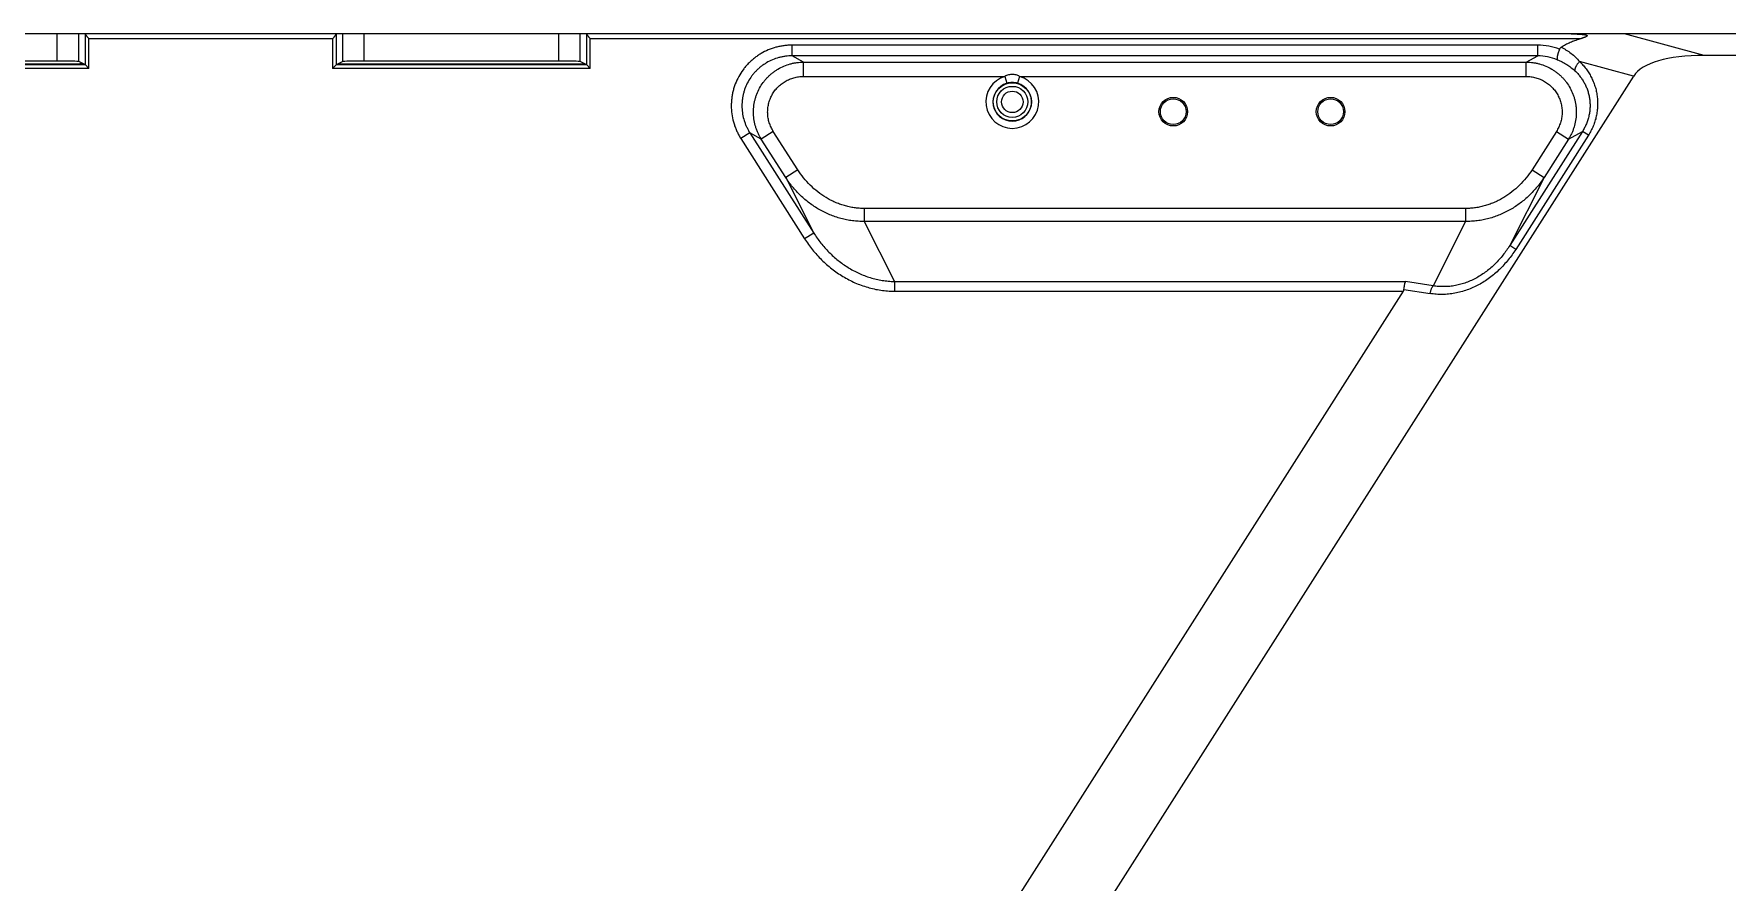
# Model space of a CAD drawing. Header units: millimetres. Extents: x 620 to 19791, y 2539 to 6969.
# Drawn here: x 14756.7 to 14993.4, y 5368 to 5486.6 of the extents above; entities that cross this region are included whole.
import ezdxf

# ---------------------------------------------------------------- set-up
doc = ezdxf.new("R2010")
doc.units = ezdxf.units.MM
doc.layers.add('02___PRT_ALL_AXES', color=7, linetype='Continuous')

# ---------------------------------------------------------------- blocks, each defined once
blk = doc.blocks.new('DTGFH')
at = {"color": 7, "linetype": 'Continuous'}
for p, q in [((9401.05, 4441.2), (8801.05, 4441.2)), ((8934.05, 4437.4), (8934.05, 4441.2)), ((8937.05, 4437.33), (8937.05, 4441.2)), ((8937.98, 4436.87), (8937.98, 4441.16)), ((8973.03, 4441.16), (8973.03, 4436.87)), ((8973.96, 4437.33), (8973.96, 4441.2)), ((8976.96, 4437.4), (8976.96, 4441.2)), ((9004.14, 4437.4), (9004.14, 4441.2)), ((9007.14, 4437.33), (9007.14, 4441.2)), ((9008.06, 4436.87), (9008.06, 4441.16)), ((9164.28, 4438.2), (9153.15, 4441.2)), ((8938.47, 4436.37), (8938.47, 4440.5)), ((8972.53, 4440.5), (8938.47, 4440.5)), ((8972.53, 4440.5), (8972.53, 4436.37)), ((9008.56, 4436.37), (9008.56, 4440.5)), ((9146.91, 4440.5), (9008.56, 4440.5)), ((9036.76, 4438.13), (9036.76, 4439.62)), ((9141, 4439.62), (9036.76, 4439.62)), ((9141, 4438.13), (9141, 4439.62)), ((8938.47, 4436.37), (8897.53, 4436.37)), ((8937.97, 4436.87), (8898.03, 4436.87)), ((8937.8, 4436.95), (8898.2, 4436.95)), ((8934.05, 4437.4), (8901.95, 4437.4)), ((8937.97, 4436.87), (8937.05, 4437.33)), ((8938.47, 4436.37), (8937.98, 4436.87)), ((8973.03, 4436.87), (8972.53, 4436.37)), ((9008.56, 4436.37), (8972.53, 4436.37)), ((8973.96, 4437.33), (8973.03, 4436.87)), ((9008.06, 4436.87), (8973.03, 4436.87)), ((9007.89, 4436.95), (8973.21, 4436.95)), ((9004.14, 4437.4), (8976.96, 4437.4)), ((9008.06, 4436.87), (9007.14, 4437.33)), ((9008.56, 4436.37), (9008.06, 4436.87)), ((9038.35, 4437.25), (9036.76, 4438.13)), ((9141, 4438.13), (9036.76, 4438.13)), ((9038.35, 4435.25), (9038.35, 4437.25)), ((9038.35, 4437.25), (9139.41, 4437.25)), ((9139.41, 4437.25), (9141, 4438.13)), ((9139.41, 4435.25), (9139.41, 4437.25)), ((9154.41, 4435.31), (9146.86, 4437.34)), ((9183.31, 4438.2), (9164.28, 4438.2)), ((9038.35, 4435.25), (9066.52, 4435.25)), ((9154.41, 4435.31), (9065.95, 4296.45)), ((9066.52, 4435.25), (9066.8, 4434.29)), ((9068.57, 4435.25), (9068.3, 4434.29)), ((9068.57, 4435.25), (9139.41, 4435.25)), ((9030.86, 4427.38), (9029.6, 4426.57)), ((9029.6, 4426.57), (9038.52, 4412.57)), ((9030.86, 4427.38), (9039.79, 4413.37)), ((9032.46, 4426.51), (9030.86, 4427.38)), ((9034.14, 4427.58), (9032.46, 4426.51)), ((9037.55, 4422.22), (9034.14, 4427.58)), ((9147.26, 4427.58), (9137.09, 4411.62)), ((9148.09, 4427.05), (9137.92, 4411.09)), ((9143.62, 4427.58), (9140.21, 4422.22)), ((9143.62, 4427.58), (9145.3, 4426.51)), ((9145.3, 4426.51), (9147.26, 4427.58)), ((9148.09, 4427.05), (9147.26, 4427.58)), ((9035.87, 4421.15), (9032.46, 4426.51)), ((9145.3, 4426.51), (9141.89, 4421.15)), ((9037.55, 4422.22), (9035.87, 4421.15)), ((9140.21, 4422.22), (9141.89, 4421.15)), ((9035.87, 4421.15), (9039.79, 4413.37)), ((9141.89, 4421.15), (9137.09, 4411.62)), ((9046.84, 4416.8), (9046.84, 4414.99)), ((9130.92, 4416.8), (9046.84, 4416.8)), ((9046.84, 4414.99), (9051.07, 4406.6)), ((9130.92, 4414.99), (9046.84, 4414.99)), ((9130.92, 4414.99), (9126.39, 4406)), ((9130.92, 4416.8), (9130.92, 4414.99)), ((9039.79, 4413.37), (9038.52, 4412.57)), ((9137.92, 4411.09), (9137.09, 4411.62)), ((9122.21, 4405.24), (9047.39, 4287.8)), ((9051.07, 4406.6), (9051.07, 4405.24)), ((9051.07, 4406.6), (9122.53, 4406.6)), ((9051.07, 4405.24), (9122.21, 4405.24)), ((9122.3, 4405.49), (9125.95, 4404.91)), ((9126.39, 4406), (9122.53, 4406.6))]:
    blk.add_line(p, q, dxfattribs=at)
for centre, radius in [((9067.55, 4431.7), 2.67), ((9067.55, 4431.7), 2.17), ((9067.55, 4431.7), 1.5), ((9090.05, 4430.33), 1.8), ((9112.05, 4430.33), 1.8)]:
    blk.add_circle(centre, radius, dxfattribs=at)
for centre, radius, start, end in [((9141, 4431.08), 8.54, 69.0691, 90.0115), ((9141.01, 4431.08), 7.04, 67.3026, 90.0801), ((9067.55, 4431.7), 3.7, 106.0985, 73.9015), ((9067.55, 4431.7), 2.7, 106.0985, 73.9015)]:
    blk.add_arc(centre, radius, start, end, dxfattribs=at)
at = {"color": 4, "linetype": 'Continuous'}
blk.add_arc((8940.05, 4430.33), 7.25, 110.668, 113.8908, dxfattribs=at)
at = {"color": 7, "linetype": 'Continuous'}
for centre, major_axis, ratio, start_param, end_param in [((8937.96, 4440.5), (0, 0.7), 0.052408, -0.329, 0), ((8973.04, 4440.5), (0, 0.7), 0.052408, 0, 0.329), ((9008.05, 4440.5), (0, 0.7), 0.052408, -0.329, 0), ((8934.05, 4437.32), (3, 0), 0.026186, 0.05236, 1.570796), ((8937.97, 4436.37), (0, 0.5), 0.052408, -0.05236, -0.02618), ((8973.03, 4436.37), (0, 0.5), 0.052408, 0.02618, 0.05236), ((8976.96, 4437.32), (3, 0), 0.026186, 1.570796, 3.089233), ((9004.14, 4437.32), (3, 0), 0.026186, 0.05236, 1.570796), ((9008.06, 4436.37), (0, 0.5), 0.052408, -0.05236, -0.02618), ((9177.64, 4428.2), (-23.56, 6.35), 0.327795, -0.882672, -0.102469), ((9117.32, 4405.24), (4.98, 0.31), 0.294337, -0.211555, -0.049164)]:
    blk.add_ellipse(centre, major_axis=major_axis, ratio=ratio, start_param=start_param, end_param=end_param, dxfattribs=at)
for points, knots in [([(8937.98, 4441.16), (8937.98, 4441.16), (8937.98, 4441.15), (8937.98, 4441.14), (8937.99, 4441.13), (8938, 4441.11), (8938.01, 4441.08), (8938.04, 4441.04), (8938.06, 4441), (8938.1, 4440.95), (8938.16, 4440.88), (8938.23, 4440.79), (8938.31, 4440.69), (8938.39, 4440.6), (8938.45, 4440.53), (8938.47, 4440.5)], [0, 0, 0, 0, 0.013463, 0.028958, 0.046471, 0.065932, 0.110248, 0.160922, 0.216933, 0.277361, 0.408429, 0.549248, 0.696374, 0.84732, 1, 1, 1, 1]), ([(8972.53, 4440.5), (8972.56, 4440.53), (8972.62, 4440.6), (8972.7, 4440.69), (8972.77, 4440.79), (8972.85, 4440.88), (8972.9, 4440.95), (8972.94, 4441), (8972.97, 4441.04), (8972.99, 4441.08), (8973.01, 4441.11), (8973.02, 4441.13), (8973.03, 4441.14), (8973.03, 4441.15), (8973.03, 4441.16), (8973.03, 4441.16)], [0, 0, 0, 0, 0.152678, 0.303619, 0.450743, 0.591561, 0.722626, 0.783052, 0.839064, 0.889738, 0.93406, 0.953523, 0.971039, 0.986537, 1, 1, 1, 1]), ([(9008.06, 4441.16), (9008.06, 4441.16), (9008.07, 4441.15), (9008.07, 4441.14), (9008.08, 4441.13), (9008.09, 4441.11), (9008.1, 4441.08), (9008.13, 4441.04), (9008.15, 4441), (9008.19, 4440.95), (9008.25, 4440.88), (9008.32, 4440.79), (9008.4, 4440.69), (9008.48, 4440.6), (9008.54, 4440.53), (9008.56, 4440.5)], [0, 0, 0, 0, 0.013463, 0.028958, 0.046471, 0.065932, 0.110248, 0.160922, 0.216933, 0.277361, 0.408429, 0.549248, 0.696374, 0.84732, 1, 1, 1, 1]), ([(9145.66, 4441.2), (9145.73, 4441.2), (9145.88, 4441.2), (9146.09, 4441.2), (9146.31, 4441.19), (9146.53, 4441.18), (9146.71, 4441.18), (9146.85, 4441.17), (9146.96, 4441.16), (9147.07, 4441.15), (9147.17, 4441.14), (9147.28, 4441.13), (9147.37, 4441.12), (9147.44, 4441.11), (9147.49, 4441.11), (9147.55, 4441.1), (9147.6, 4441.09), (9147.65, 4441.08), (9147.7, 4441.06), (9147.75, 4441.05), (9147.79, 4441.04), (9147.82, 4441.02), (9147.84, 4441.01), (9147.87, 4441), (9147.88, 4440.99), (9147.9, 4440.97), (9147.9, 4440.96), (9147.91, 4440.95), (9147.91, 4440.94), (9147.91, 4440.92), (9147.9, 4440.91), (9147.89, 4440.9), (9147.88, 4440.88), (9147.87, 4440.87), (9147.85, 4440.85), (9147.83, 4440.84), (9147.81, 4440.82), (9147.78, 4440.81), (9147.74, 4440.78), (9147.69, 4440.76), (9147.64, 4440.74), (9147.59, 4440.72), (9147.54, 4440.7), (9147.48, 4440.68), (9147.42, 4440.66), (9147.33, 4440.63), (9147.22, 4440.59), (9147.12, 4440.56), (9147.01, 4440.53), (9146.94, 4440.51), (9146.91, 4440.5)], [0, 0, 0, 0, 0.063465, 0.126894, 0.190278, 0.253601, 0.316845, 0.348428, 0.379977, 0.411485, 0.442942, 0.474332, 0.505634, 0.521242, 0.536813, 0.552339, 0.567809, 0.583204, 0.598501, 0.613658, 0.628604, 0.63596, 0.643205, 0.650296, 0.657173, 0.663766, 0.666958, 0.670096, 0.673224, 0.67639, 0.68298, 0.686441, 0.68999, 0.697295, 0.704799, 0.712435, 0.72016, 0.72795, 0.743658, 0.75948, 0.775375, 0.791319, 0.807298, 0.823303, 0.839327, 0.871415, 0.903539, 0.935683, 0.967839, 1, 1, 1, 1]), ([(9036.76, 4439.62), (9036.57, 4439.62), (9036.19, 4439.61), (9035.62, 4439.55), (9035.06, 4439.46), (9034.33, 4439.29), (9033.43, 4438.98), (9032.58, 4438.55), (9031.94, 4438.15), (9031.49, 4437.81), (9031.05, 4437.44), (9030.64, 4437.05), (9030.26, 4436.63), (9029.79, 4436.04), (9029.28, 4435.24), (9028.88, 4434.38), (9028.63, 4433.66), (9028.48, 4433.11), (9028.37, 4432.56), (9028.3, 4431.99), (9028.26, 4431.43), (9028.26, 4430.67), (9028.36, 4429.73), (9028.58, 4428.8), (9028.83, 4428.09), (9029.05, 4427.57), (9029.3, 4427.06), (9029.5, 4426.73), (9029.6, 4426.57)], [0, 0, 0, 0, 0.031255, 0.062514, 0.09377, 0.125026, 0.187505, 0.249983, 0.281239, 0.312496, 0.343752, 0.375009, 0.406265, 0.437522, 0.499999, 0.562477, 0.593733, 0.62499, 0.656246, 0.687503, 0.718759, 0.750016, 0.812494, 0.874972, 0.906229, 0.937485, 0.968744, 1, 1, 1, 1]), ([(9144.05, 4439.06), (9144.02, 4438.97), (9143.95, 4438.8), (9143.87, 4438.55), (9143.81, 4438.35), (9143.77, 4438.2), (9143.74, 4438.09), (9143.72, 4437.99), (9143.71, 4437.91), (9143.7, 4437.83), (9143.7, 4437.76), (9143.7, 4437.7), (9143.7, 4437.67), (9143.7, 4437.64), (9143.71, 4437.62), (9143.71, 4437.6), (9143.72, 4437.59), (9143.73, 4437.58)], [0, 0, 0, 0, 0.181196, 0.356074, 0.518655, 0.593632, 0.663592, 0.728012, 0.786444, 0.838516, 0.88396, 0.922625, 0.939421, 0.954552, 0.968071, 0.980059, 1, 1, 1, 1]), ([(9144.05, 4439.06), (9144.07, 4439.09), (9144.09, 4439.14), (9144.14, 4439.21), (9144.2, 4439.27), (9144.25, 4439.31), (9144.27, 4439.33)], [0, 0, 0, 0, 0.249964, 0.499942, 0.749965, 1, 1, 1, 1]), ([(9144.27, 4439.33), (9144.37, 4439.4), (9144.57, 4439.53), (9144.88, 4439.71), (9145.21, 4439.88), (9145.65, 4440.08), (9146.21, 4440.29), (9146.67, 4440.44), (9146.91, 4440.5)], [0, 0, 0, 0, 0.125003, 0.250018, 0.375026, 0.500036, 0.750012, 1, 1, 1, 1]), ([(9144.27, 4439.33), (9144.39, 4439.27), (9144.64, 4439.15), (9145.11, 4438.87), (9145.68, 4438.49), (9146.3, 4437.95), (9146.68, 4437.55), (9146.86, 4437.34)], [0, 0, 0, 0, 0.124902, 0.249515, 0.498348, 0.748007, 1, 1, 1, 1]), ([(9036.76, 4438.13), (9036.6, 4438.13), (9036.29, 4438.12), (9035.82, 4438.07), (9035.36, 4437.99), (9034.75, 4437.85), (9034.02, 4437.6), (9033.32, 4437.25), (9032.79, 4436.91), (9032.41, 4436.64), (9032.05, 4436.34), (9031.72, 4436.01), (9031.4, 4435.66), (9031.01, 4435.18), (9030.59, 4434.52), (9030.26, 4433.81), (9030.06, 4433.22), (9029.94, 4432.77), (9029.84, 4432.31), (9029.78, 4431.84), (9029.75, 4431.38), (9029.75, 4430.75), (9029.83, 4429.98), (9030.02, 4429.22), (9030.22, 4428.63), (9030.41, 4428.2), (9030.62, 4427.78), (9030.78, 4427.51), (9030.86, 4427.38)], [0, 0, 0, 0, 0.031252, 0.062507, 0.09376, 0.125015, 0.187491, 0.249969, 0.281226, 0.312483, 0.343741, 0.374999, 0.406258, 0.437517, 0.499999, 0.562482, 0.59374, 0.624999, 0.656257, 0.687515, 0.718773, 0.75003, 0.812508, 0.874984, 0.906239, 0.937492, 0.968748, 1, 1, 1, 1]), ([(9032.46, 4426.51), (9032.37, 4426.64), (9032.21, 4426.9), (9032, 4427.32), (9031.82, 4427.75), (9031.62, 4428.34), (9031.44, 4429.1), (9031.36, 4429.88), (9031.36, 4430.5), (9031.39, 4430.97), (9031.45, 4431.43), (9031.55, 4431.89), (9031.67, 4432.34), (9031.88, 4432.93), (9032.2, 4433.63), (9032.63, 4434.29), (9033.01, 4434.78), (9033.33, 4435.13), (9033.66, 4435.45), (9034.02, 4435.75), (9034.39, 4436.03), (9034.92, 4436.36), (9035.62, 4436.71), (9036.35, 4436.97), (9036.96, 4437.12), (9037.42, 4437.19), (9037.88, 4437.24), (9038.2, 4437.25), (9038.35, 4437.25)], [0, 0, 0, 0, 0.031249, 0.062502, 0.093753, 0.125006, 0.18748, 0.249957, 0.281215, 0.312473, 0.343732, 0.374992, 0.406252, 0.437512, 0.499999, 0.562486, 0.593746, 0.625006, 0.656266, 0.687525, 0.718783, 0.750041, 0.812518, 0.874992, 0.906245, 0.937497, 0.968751, 1, 1, 1, 1]), ([(9139.41, 4437.25), (9139.56, 4437.25), (9139.88, 4437.24), (9140.34, 4437.19), (9140.8, 4437.12), (9141.41, 4436.97), (9142.14, 4436.71), (9142.84, 4436.36), (9143.36, 4436.03), (9143.74, 4435.75), (9144.1, 4435.45), (9144.43, 4435.13), (9144.75, 4434.78), (9145.13, 4434.29), (9145.55, 4433.63), (9145.88, 4432.93), (9146.09, 4432.34), (9146.21, 4431.89), (9146.3, 4431.43), (9146.37, 4430.97), (9146.4, 4430.5), (9146.4, 4429.88), (9146.32, 4429.1), (9146.14, 4428.34), (9145.94, 4427.75), (9145.76, 4427.32), (9145.55, 4426.9), (9145.39, 4426.64), (9145.3, 4426.51)], [0, 0, 0, 0, 0.031249, 0.062502, 0.093753, 0.125006, 0.18748, 0.249957, 0.281215, 0.312473, 0.343732, 0.374992, 0.406252, 0.437512, 0.499999, 0.562486, 0.593746, 0.625006, 0.656266, 0.687525, 0.718783, 0.750041, 0.812518, 0.874992, 0.906245, 0.937497, 0.968751, 1, 1, 1, 1]), ([(9143.73, 4437.58), (9143.96, 4437.49), (9144.41, 4437.3), (9144.95, 4437.01), (9145.36, 4436.74), (9145.75, 4436.45), (9146.03, 4436.21), (9146.21, 4436.04)], [0, 0, 0, 0, 0.250098, 0.498902, 0.623374, 0.7482, 1, 1, 1, 1]), ([(9146.86, 4437.34), (9146.8, 4437.28), (9146.69, 4437.15), (9146.54, 4436.96), (9146.43, 4436.8), (9146.36, 4436.67), (9146.31, 4436.58), (9146.27, 4436.49), (9146.23, 4436.41), (9146.21, 4436.33), (9146.19, 4436.26), (9146.18, 4436.2), (9146.18, 4436.14), (9146.19, 4436.08), (9146.2, 4436.05), (9146.21, 4436.04)], [0, 0, 0, 0, 0.170425, 0.334479, 0.487921, 0.559467, 0.626992, 0.69014, 0.748622, 0.802233, 0.850876, 0.894595, 0.933628, 0.968485, 1, 1, 1, 1]), ([(9146.21, 4436.04), (9146.35, 4435.91), (9146.6, 4435.65), (9146.95, 4435.22), (9147.27, 4434.76), (9147.56, 4434.28), (9147.8, 4433.77), (9148, 4433.24), (9148.15, 4432.68), (9148.26, 4432.12), (9148.32, 4431.54), (9148.32, 4430.95), (9148.28, 4430.36), (9148.18, 4429.78), (9148.02, 4429.2), (9147.85, 4428.73), (9147.69, 4428.36), (9147.52, 4428.01), (9147.37, 4427.75), (9147.26, 4427.58)], [0, 0, 0, 0, 0.059632, 0.119505, 0.179673, 0.240194, 0.301116, 0.362483, 0.424326, 0.486666, 0.549508, 0.612838, 0.676623, 0.740811, 0.805331, 0.870098, 0.902551, 0.935032, 1, 1, 1, 1]), ([(9146.86, 4437.34), (9147.02, 4437.18), (9147.33, 4436.85), (9147.76, 4436.32), (9148.15, 4435.76), (9148.49, 4435.16), (9148.78, 4434.53), (9149.02, 4433.88), (9149.2, 4433.21), (9149.32, 4432.51), (9149.38, 4431.81), (9149.38, 4431.1), (9149.33, 4430.51), (9149.26, 4430.04), (9149.17, 4429.57), (9149.01, 4429), (9148.81, 4428.43), (9148.61, 4427.99), (9148.4, 4427.56), (9148.22, 4427.25), (9148.09, 4427.05)], [0, 0, 0, 0, 0.060579, 0.121312, 0.182239, 0.243399, 0.304828, 0.366552, 0.428596, 0.490971, 0.55368, 0.616717, 0.680062, 0.711848, 0.743698, 0.807553, 0.871592, 0.903669, 0.935772, 1, 1, 1, 1]), ([(9034.14, 4427.58), (9034.08, 4427.67), (9033.97, 4427.86), (9033.82, 4428.16), (9033.69, 4428.47), (9033.54, 4428.89), (9033.41, 4429.43), (9033.35, 4429.99), (9033.35, 4430.43), (9033.37, 4430.77), (9033.42, 4431.1), (9033.51, 4431.53), (9033.67, 4432.07), (9033.95, 4432.67), (9034.31, 4433.24), (9034.67, 4433.66), (9035, 4433.97), (9035.25, 4434.19), (9035.52, 4434.38), (9035.9, 4434.62), (9036.39, 4434.87), (9036.92, 4435.06), (9037.36, 4435.16), (9037.68, 4435.21), (9038.02, 4435.25), (9038.24, 4435.25), (9038.35, 4435.25)], [0, 0, 0, 0, 0.031257, 0.062518, 0.093776, 0.125035, 0.187518, 0.25, 0.281259, 0.312517, 0.343776, 0.375035, 0.437517, 0.499999, 0.562481, 0.624963, 0.656222, 0.687481, 0.718739, 0.749998, 0.81248, 0.874963, 0.906222, 0.93748, 0.968742, 1, 1, 1, 1]), ([(9068.57, 4435.25), (9068.5, 4435.3), (9068.34, 4435.38), (9068.08, 4435.47), (9067.82, 4435.53), (9067.55, 4435.55), (9067.28, 4435.53), (9067.01, 4435.47), (9066.76, 4435.38), (9066.6, 4435.3), (9066.52, 4435.25)], [0, 0, 0, 0, 0.125026, 0.250001, 0.374979, 0.499985, 0.624992, 0.749971, 0.874955, 1, 1, 1, 1]), ([(9068.3, 4434.29), (9068.18, 4434.33), (9067.93, 4434.38), (9067.55, 4434.41), (9067.17, 4434.38), (9066.92, 4434.33), (9066.8, 4434.29)], [0, 0, 0, 0, 0.249989, 0.499995, 0.750002, 1, 1, 1, 1]), ([(9139.41, 4435.25), (9139.52, 4435.25), (9139.74, 4435.25), (9140.07, 4435.21), (9140.4, 4435.16), (9140.84, 4435.06), (9141.36, 4434.87), (9141.86, 4434.62), (9142.24, 4434.38), (9142.51, 4434.19), (9142.76, 4433.97), (9143.08, 4433.66), (9143.45, 4433.24), (9143.81, 4432.67), (9144.09, 4432.07), (9144.25, 4431.53), (9144.34, 4431.1), (9144.39, 4430.77), (9144.41, 4430.43), (9144.41, 4429.99), (9144.35, 4429.43), (9144.22, 4428.89), (9144.07, 4428.47), (9143.94, 4428.16), (9143.79, 4427.86), (9143.68, 4427.67), (9143.62, 4427.58)], [0, 0, 0, 0, 0.031257, 0.062518, 0.093776, 0.125035, 0.187518, 0.25, 0.281259, 0.312517, 0.343776, 0.375035, 0.437517, 0.499999, 0.562481, 0.624963, 0.656222, 0.687481, 0.718739, 0.749998, 0.81248, 0.874963, 0.906222, 0.93748, 0.968742, 1, 1, 1, 1]), ([(9046.84, 4416.8), (9046.61, 4416.8), (9046.14, 4416.82), (9045.44, 4416.89), (9044.75, 4417.02), (9044.07, 4417.19), (9043.41, 4417.41), (9042.76, 4417.67), (9042.12, 4417.98), (9041.31, 4418.44), (9040.34, 4419.1), (9039.29, 4420.03), (9038.35, 4421.07), (9037.8, 4421.83), (9037.55, 4422.22)], [0, 0, 0, 0, 0.062511, 0.125023, 0.187534, 0.250047, 0.312559, 0.375071, 0.437584, 0.500097, 0.625066, 0.75004, 0.875017, 1, 1, 1, 1]), ([(9140.21, 4422.22), (9139.96, 4421.83), (9139.41, 4421.07), (9138.47, 4420.03), (9137.42, 4419.1), (9136.45, 4418.44), (9135.64, 4417.98), (9135, 4417.67), (9134.35, 4417.41), (9133.69, 4417.19), (9133.01, 4417.02), (9132.32, 4416.89), (9131.62, 4416.82), (9131.15, 4416.8), (9130.92, 4416.8)], [0, 0, 0, 0, 0.124981, 0.249957, 0.374931, 0.4999, 0.562412, 0.624925, 0.687437, 0.749949, 0.812462, 0.874973, 0.937488, 1, 1, 1, 1]), ([(9046.84, 4414.99), (9046.57, 4414.98), (9046.02, 4415), (9045.2, 4415.07), (9044.39, 4415.2), (9043.59, 4415.39), (9042.8, 4415.63), (9042.03, 4415.92), (9041.28, 4416.26), (9040.56, 4416.65), (9039.86, 4417.08), (9039.19, 4417.55), (9038.55, 4418.06), (9037.74, 4418.8), (9036.81, 4419.8), (9036.16, 4420.69), (9035.87, 4421.15)], [0, 0, 0, 0, 0.062573, 0.125139, 0.187693, 0.250238, 0.312772, 0.375296, 0.437811, 0.500316, 0.562812, 0.6253, 0.687781, 0.750255, 0.875133, 1, 1, 1, 1]), ([(9141.89, 4421.15), (9141.6, 4420.69), (9140.95, 4419.8), (9140.02, 4418.8), (9139.21, 4418.06), (9138.57, 4417.55), (9137.9, 4417.08), (9137.2, 4416.65), (9136.47, 4416.26), (9135.73, 4415.92), (9134.96, 4415.63), (9134.17, 4415.39), (9133.37, 4415.2), (9132.56, 4415.07), (9131.74, 4415), (9131.19, 4414.98), (9130.92, 4414.99)], [0, 0, 0, 0, 0.124865, 0.249742, 0.312216, 0.374697, 0.437185, 0.499681, 0.562186, 0.6247, 0.687224, 0.749758, 0.812303, 0.874858, 0.937426, 1, 1, 1, 1]), ([(9038.52, 4412.57), (9038.86, 4412.04), (9039.6, 4411.01), (9040.66, 4409.84), (9041.58, 4408.97), (9042.31, 4408.37), (9043.07, 4407.81), (9043.87, 4407.3), (9044.7, 4406.83), (9045.55, 4406.42), (9046.43, 4406.07), (9047.33, 4405.78), (9048.25, 4405.54), (9049.18, 4405.37), (9050.12, 4405.27), (9050.75, 4405.24), (9051.07, 4405.24)], [0, 0, 0, 0, 0.124968, 0.249931, 0.312438, 0.374945, 0.437452, 0.499958, 0.562464, 0.62497, 0.687476, 0.749981, 0.812486, 0.87499, 0.937496, 1, 1, 1, 1]), ([(9039.79, 4413.37), (9039.94, 4413.13), (9040.26, 4412.66), (9040.77, 4411.97), (9041.32, 4411.32), (9042.11, 4410.48), (9043.17, 4409.53), (9044.33, 4408.7), (9045.32, 4408.13), (9046.09, 4407.74), (9046.88, 4407.41), (9047.69, 4407.13), (9048.52, 4406.91), (9049.36, 4406.74), (9050.21, 4406.64), (9050.78, 4406.61), (9051.07, 4406.6)], [0, 0, 0, 0, 0.062483, 0.124971, 0.187457, 0.249947, 0.374882, 0.499826, 0.562331, 0.624841, 0.687355, 0.749874, 0.812397, 0.874926, 0.937461, 1, 1, 1, 1]), ([(9137.92, 4411.09), (9137.59, 4410.58), (9137.06, 4409.84), (9136.28, 4408.92), (9135.65, 4408.26), (9134.98, 4407.66), (9134.27, 4407.09), (9133.53, 4406.58), (9132.75, 4406.13), (9131.95, 4405.73), (9131.13, 4405.4), (9130.28, 4405.14), (9129.42, 4404.94), (9128.55, 4404.82), (9127.68, 4404.78), (9126.81, 4404.8), (9126.24, 4404.87), (9125.95, 4404.91)], [0, 0, 0, 0, 0.12739, 0.191039, 0.254604, 0.318048, 0.381338, 0.44444, 0.507318, 0.569942, 0.632286, 0.694329, 0.75606, 0.817477, 0.878592, 0.939424, 1, 1, 1, 1]), ([(9137.09, 4411.62), (9136.8, 4411.16), (9136.33, 4410.49), (9135.62, 4409.66), (9135.06, 4409.07), (9134.47, 4408.51), (9133.84, 4408), (9133.17, 4407.53), (9132.48, 4407.11), (9131.76, 4406.75), (9131.02, 4406.44), (9130.26, 4406.2), (9129.49, 4406.02), (9128.71, 4405.91), (9127.93, 4405.87), (9127.15, 4405.89), (9126.64, 4405.95), (9126.39, 4406)], [0, 0, 0, 0, 0.127167, 0.190799, 0.254405, 0.317943, 0.38137, 0.444638, 0.507696, 0.570495, 0.632988, 0.695132, 0.756897, 0.818262, 0.879225, 0.939796, 1, 1, 1, 1]), ([(9122.3, 4405.49), (9122.32, 4405.6), (9122.34, 4405.78), (9122.37, 4406), (9122.4, 4406.15), (9122.43, 4406.29), (9122.46, 4406.41), (9122.49, 4406.5), (9122.51, 4406.56), (9122.52, 4406.59), (9122.53, 4406.6)], [0, 0, 0, 0, 0.309401, 0.453834, 0.58871, 0.712228, 0.822796, 0.919066, 0.961509, 1, 1, 1, 1]), ([(9125.95, 4404.91), (9125.97, 4404.97), (9125.99, 4405.09), (9126.04, 4405.25), (9126.09, 4405.41), (9126.14, 4405.56), (9126.2, 4405.69), (9126.26, 4405.81), (9126.32, 4405.91), (9126.36, 4405.97), (9126.39, 4406)], [0, 0, 0, 0, 0.151965, 0.299637, 0.441077, 0.574516, 0.698339, 0.811167, 0.911941, 1, 1, 1, 1])]:
    blk.add_open_spline(points, degree=3, knots=knots, dxfattribs=at)
at = {"layer": '02___PRT_ALL_AXES', "color": 7, "linetype": 'Continuous'}
for centre in [(9090.05, 4430.33), (9112.05, 4430.33)]:
    blk.add_circle(centre, 2, dxfattribs=at)
blk = doc.blocks.new('*U116')
blk.add_blockref('DTGFH', (-9101.05, -4276.2))
blk = doc.blocks.new('*U117')
at = {"color": 0, "linetype": 'ByBlock', "lineweight": -2, "transparency": 16777216}
blk.add_blockref('*U116', (600, 1350), dxfattribs=at)

msp = doc.modelspace()

# ---------------------------------------------------------------- block references
msp.add_blockref('*U117', (14326.96016, 3971.56341))

doc.saveas('drawing.dxf')
